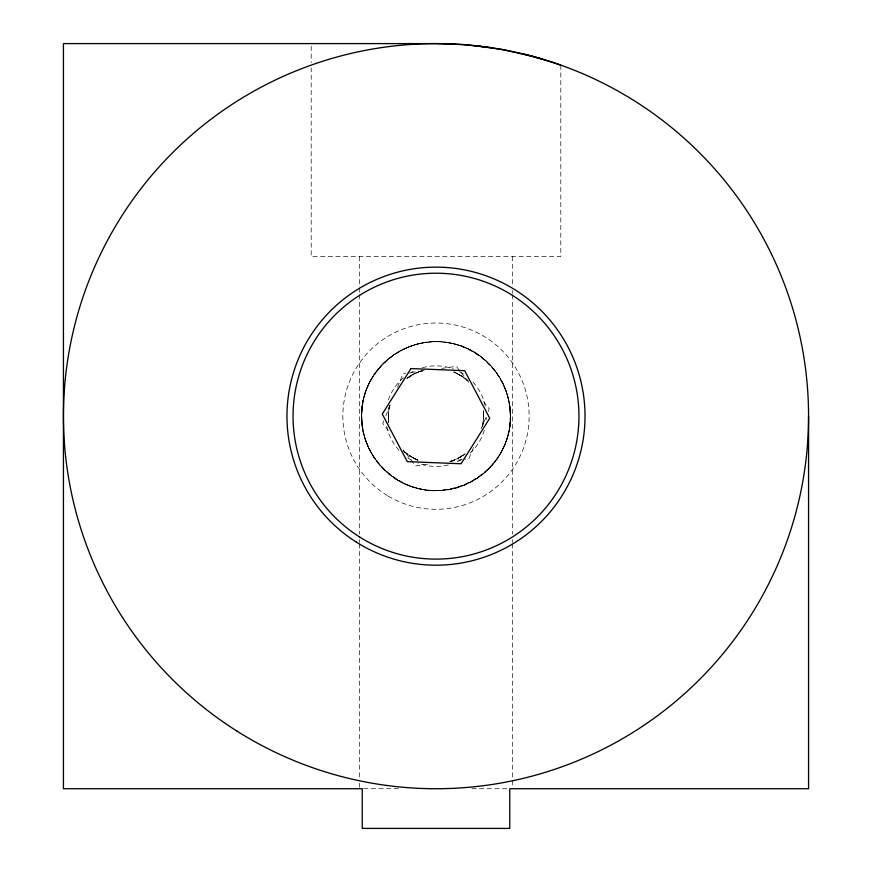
<?xml version="1.0" encoding="UTF-8"?>
<svg xmlns="http://www.w3.org/2000/svg" width="872" height="872" viewBox="0 0 872 872"><rect width="100%" height="100%" fill="white"/><g stroke="black" fill="none" stroke-linecap="round" stroke-linejoin="round"><path stroke-width="0.65" stroke-dasharray="4.36 3.27" d="M388.345 417.579L388.465 412.598L388.65 421.307M483.655 414.745L483.535 419.726L483.241 409.764M369.063 383.429C348.549 422.571 371.57 475.654 414.222 487.415C450.617 499.362 493.389 478.139 505.902 441.951C519.363 407.475 502.446 365.074 468.962 349.334C436.076 332.352 392.138 344.745 372.987 376.399C352.659 407.322 360.387 452.317 389.871 474.673C424.926 504.005 484.069 490.598 502.948 448.862C512.322 428.414 513.172 403.812 502.959 383.473C492.298 361.662 470.629 345.879 446.606 342.413C420.795 338.652 393.752 349.465 377.576 369.913C364.649 385.838 360.092 407.289 362.338 427.367M502.959 448.851C525.293 406.799 496.364 349.77 449.309 342.849C407.497 334.085 363.744 367.908 361.695 410.581C357.357 453.091 395.561 493.062 438.224 490.642C481.42 490.555 517.303 447.456 509.662 404.968M362.338 404.957L361.488 416.162L362.774 429.929L361.717 421.928M509.662 427.356L510.512 416.162L509.226 402.395L510.294 410.396M388.367 414.287L389.413 406.047L388.367 414.287L388.759 422.593M483.633 418.037L483.295 410.919L483.633 418.07L482.587 426.277L483.633 418.037L483.35 410.832M361.717 410.396L362.774 402.395C360.496 417.971 362.36 434.507 369.041 448.862M510.294 421.928L509.226 429.929C511.504 414.353 509.64 397.817 502.959 383.473M388.825 409.317L389.555 405.654M482.445 426.67L483.175 423.007M389.424 406.014L389.097 407.638L389.664 405.218M482.576 426.31L482.903 424.675M383.735 420.882L382.71 423.378L390.111 432.948M385.773 415.911L390.874 403.474M397.501 387.299L403.115 373.619L405.774 373.26M473.485 447.51L468.885 458.705L464.896 459.25M481.126 428.85L486.227 416.413M488.266 411.442L489.29 408.946L481.889 399.376M364.507 395.169C373.074 367.788 397.076 346.991 425.394 342.413M507.493 437.155C497.182 471.73 461.125 494.893 425.394 489.911C397.076 485.333 373.074 464.536 364.507 437.155L369.063 448.895M406.516 378.764L413.808 373.968L415.323 373.205L406.843 378.448L413.829 373.957L421.47 370.753M462.487 455.805L465.19 453.854L456.677 459.119L464.482 454.312M407.715 377.816L409.513 376.519M407.813 377.827L413.808 373.968L424.708 369.848M458.192 458.356L464.187 454.497L458.171 458.367L450.53 461.561L461.059 456.721M410.941 375.603L413.829 373.957M418.331 371.886L421.874 370.676M450.126 461.648L453.669 460.438M449.69 461.757L452.078 461.037M411.104 372.54L425.754 370.556M441.744 368.387L456.394 366.404L468.733 382.361M427.596 464.296L415.606 465.921L403.267 449.963M450.235 461.233L463.566 459.424M363.591 788.724L399.54 788.724M471.872 788.724L508.409 788.724M446.606 342.413C474.924 346.991 498.926 367.788 507.493 395.169M453.647 371.93L461.441 375.843L467.207 380.159M417.917 460.274L409.142 455.544L417.208 459.904M457.081 373.401L454.05 372.039L462.858 376.769L454.083 372.05M414.919 458.923L417.95 460.285M458.596 374.186L467.25 380.268M413.404 458.138L404.793 452.165M461.441 375.843L468.057 380.868M465.517 378.721L467.392 380.366M404.608 451.958L406.483 453.603M466.825 379.8L468.079 380.901M403.355 450.813L405.175 452.524M483.273 410.57L483.568 413.045M388.432 419.279L388.727 421.754M388.367 414.255L388.759 422.549M560.805 65.127L560.805 256.521L311.195 256.521L311.195 68.016M512.518 256.521L512.518 285.1M512.518 290.55L512.518 293.265M512.518 294.627L512.518 534.187M512.518 539.637L512.518 542.362M512.518 543.714L512.518 779.197M512.518 780.56L512.518 787.362M359.482 256.521L359.482 286.463M359.482 287.825L359.482 293.265M359.482 294.627L359.482 534.187M359.482 539.637L359.482 542.362M359.482 543.714L359.482 777.835M359.482 783.274L359.482 787.362M311.195 46.314L311.195 62.588M486.282 417.307A50.293 50.293 0 0 1 486.151 419.923M484.276 430.267A50.293 50.293 0 0 1 469.79 453.418M461.299 459.631A50.293 50.293 0 0 1 455.86 462.367M448.382 464.907A50.293 50.293 0 0 1 418.135 463.174M411.421 460.045A50.293 50.293 0 0 1 407.66 457.713M399.071 450.312A50.293 50.293 0 0 1 386.667 425.972M388.367 399.997A50.293 50.293 0 0 1 403.834 377.489M409.568 373.369A50.293 50.293 0 0 1 414.941 370.491M422.353 367.755A50.293 50.293 0 0 1 453.407 368.976M459.424 371.657A50.293 50.293 0 0 1 464.34 374.611M472.929 382.012A50.293 50.293 0 0 1 485.421 406.821M416.892 459.74L410.559 456.481L403.943 451.445L410.527 456.459L416.86 459.729M396.237 479.175A74.512 74.512 0 0 0 510.458 419.083A74.512 74.512 0 0 0 401.305 350.217A74.512 74.512 0 0 0 396.237 479.175M388.214 496.113A93.141 93.141 0 0 0 529.13 417.568A93.141 93.141 0 0 0 390.656 334.804A93.141 93.141 0 0 0 388.214 496.113"/><path stroke-width="1.31" d="M474.346 45.573L502.468 49.573M490.151 47.557L463.773 44.636L436 43.6L63.438 43.6L63.438 788.724L362.229 788.724L362.229 828.4L509.771 828.4L509.771 788.724L808.562 788.724L808.562 416.162M502.37 49.562L532.421 56.299L553.818 62.719M523.625 54.053L541.686 58.904M553.775 62.708L560.805 65.127M410.963 368.573L382.263 414.047L407.3 461.637L461.037 463.751L489.737 418.277L464.7 370.687L410.963 368.573M237.195 731.248A372.562 372.562 0 0 0 808.279 430.79A372.562 372.562 0 0 0 262.537 86.448A372.562 372.562 0 0 0 237.195 731.248M356.474 542.199A149.025 149.025 0 0 0 584.905 422.015A149.025 149.025 0 0 0 366.611 284.272A149.025 149.025 0 0 0 356.474 542.199M359.722 537.054A142.943 142.943 0 0 0 578.834 421.776A142.943 142.943 0 0 0 369.445 289.657A142.943 142.943 0 0 0 359.722 537.054"/></g></svg>
